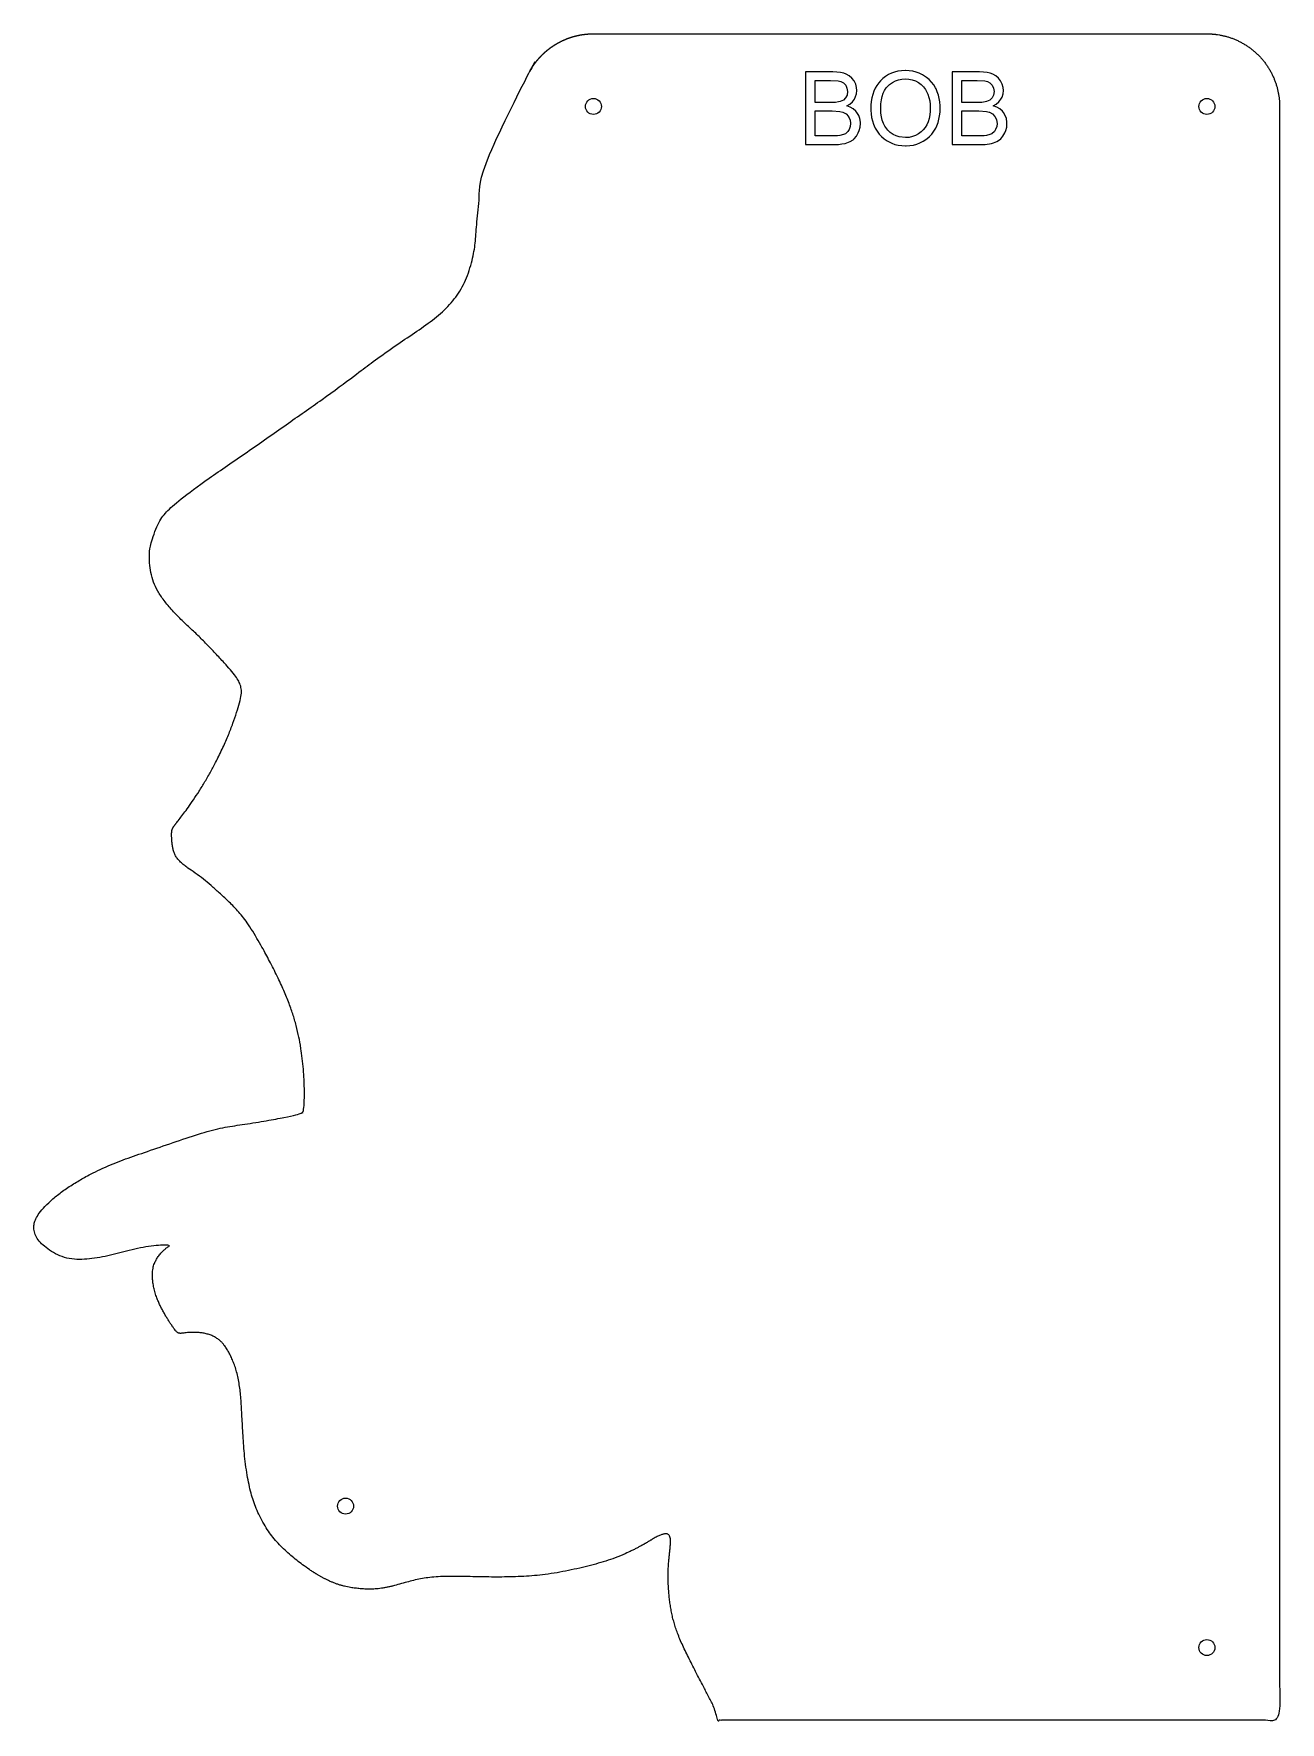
# Model space of a CAD drawing. Header units: millimetres. Extents: x 15 to 186, y 2 to 235.
import ezdxf

# ---------------------------------------------------------------- set-up
doc = ezdxf.new("R2010")
doc.units = ezdxf.units.MM

msp = doc.modelspace()

# ---------------------------------------------------------------- linework, layer by layer
msp.add_line((52, 86.21, 20), (51.55, 86.1, 20))
msp.add_line((52, 86.21, 20), (51.55, 86.1, 20))
at = {"color": 139, "lineweight": 0}
for points in [[(127.21, 225), (127.57, 225.31), (127.85, 225.67), (128.15, 226.41), (128.2, 226.88), (128.16, 227.3), (128.04, 227.76), (127.81, 228.2), (127.81, 228.21), (127.51, 228.59), (127.15, 228.9), (126.73, 229.14), (126.39, 229.26), (125.95, 229.36), (125.45, 229.42), (124.89, 229.44), (121.14, 229.44), (121.14, 219.44), (124.95, 219.44), (125.14, 219.44), (125.67, 219.47), (126.14, 219.52), (126.57, 219.61), (126.81, 219.68), (127.27, 219.86), (127.66, 220.1), (127.82, 220.24), (128.13, 220.59), (128.39, 221.04), (128.53, 221.38), (128.64, 221.85), (128.68, 222.34), (128.68, 222.52), (128.61, 223.01), (128.44, 223.45), (128.2, 223.85), (128.05, 224.03), (127.7, 224.34), (127.28, 224.58), (126.8, 224.76)], [(124.46, 228.26), (124.55, 228.26), (125.63, 228.2), (125.98, 228.12), (126.34, 227.94), (126.66, 227.61), (126.83, 227.21), (126.9, 226.72), (126.84, 226.26), (126.65, 225.85), (126.34, 225.56), (125.88, 225.35), (125.68, 225.31), (125.23, 225.25), (124.63, 225.24), (122.46, 225.24), (122.46, 228.26)], [(134.89, 229.62), (134.85, 229.62), (134.34, 229.59), (133.85, 229.52), (133.39, 229.41), (132.95, 229.26), (132.54, 229.06), (132.15, 228.82), (131.78, 228.54), (131.44, 228.21), (131.2, 227.93), (130.93, 227.58), (130.71, 227.19), (130.53, 226.78), (130.37, 226.34), (130.26, 225.87), (130.17, 225.38), (130.12, 224.86), (130.1, 224.31), (130.1, 224.15), (130.14, 223.66), (130.21, 223.18), (130.33, 222.72), (130.48, 222.26), (130.67, 221.81), (130.73, 221.69), (130.98, 221.27), (131.27, 220.89), (131.59, 220.54), (131.96, 220.23), (132.35, 219.95), (132.55, 219.84), (132.98, 219.63), (133.42, 219.47), (133.89, 219.36), (134.37, 219.29), (134.88, 219.27), (134.99, 219.27), (135.48, 219.3), (135.96, 219.38), (136.42, 219.5), (136.87, 219.67), (137.3, 219.89), (137.82, 220.23), (138.18, 220.53), (138.51, 220.88), (138.79, 221.27), (139.04, 221.7), (139.2, 222.04), (139.36, 222.48), (139.49, 222.94), (139.58, 223.41), (139.64, 223.91), (139.65, 224.43), (139.65, 224.79), (139.6, 225.3), (139.52, 225.78), (139.41, 226.24), (139.26, 226.69), (139.08, 227.11), (139.01, 227.23), (138.76, 227.65), (138.47, 228.03), (138.15, 228.38), (137.78, 228.68), (137.38, 228.95), (137.21, 229.05), (136.78, 229.25), (136.33, 229.41), (135.87, 229.53), (135.39, 229.59)], [(134.89, 228.48), (135.33, 228.45), (135.8, 228.36), (136.26, 228.2), (136.67, 227.98), (137.02, 227.72), (137.36, 227.39), (137.65, 227.01), (137.88, 226.57), (137.97, 226.36), (138.11, 225.92), (138.21, 225.45), (138.27, 224.96), (138.29, 224.43), (138.28, 224.04), (138.23, 223.51), (138.13, 223.02), (138, 222.57), (137.82, 222.16), (137.6, 221.78), (137.33, 221.45), (137.05, 221.18), (136.68, 220.9), (136.27, 220.68), (135.84, 220.53), (135.37, 220.43), (134.87, 220.4), (134.03, 220.5), (133.58, 220.64), (133.17, 220.84), (132.79, 221.11), (132.44, 221.44), (132.31, 221.59), (132.05, 221.95), (131.84, 222.34), (131.68, 222.78), (131.56, 223.24), (131.48, 223.75), (131.47, 224.29), (131.47, 224.47), (131.49, 225.05), (131.56, 225.58), (131.67, 226.06), (131.81, 226.5), (132, 226.89), (132.22, 227.23), (132.48, 227.52), (132.69, 227.7), (133.08, 227.98), (133.49, 228.2), (133.94, 228.35), (134.4, 228.45)], [(145.05, 229.44), (141.3, 229.44), (141.3, 219.44), (145.11, 219.44), (145.3, 219.44), (145.83, 219.47), (146.73, 219.61), (146.97, 219.68), (147.43, 219.86), (147.82, 220.1), (147.98, 220.24), (148.29, 220.59), (148.55, 221.04), (148.69, 221.38), (148.81, 221.85), (148.84, 222.34), (148.84, 222.52), (148.77, 223.01), (148.6, 223.45), (148.36, 223.85), (148.21, 224.03), (147.86, 224.34), (147.44, 224.58), (146.96, 224.76), (147.37, 225), (147.73, 225.31), (148.01, 225.67), (148.16, 225.95), (148.31, 226.41), (148.36, 226.88), (148.32, 227.3), (148.2, 227.76), (147.97, 228.2), (147.97, 228.21), (147.68, 228.59), (147.31, 228.9), (146.89, 229.14), (146.55, 229.26), (146.11, 229.36), (145.61, 229.42)], [(144.62, 228.26), (144.72, 228.26), (145.79, 228.2), (146.14, 228.12), (146.5, 227.94), (146.82, 227.61), (146.99, 227.21), (147.06, 226.72), (147, 226.26), (146.81, 225.85), (146.5, 225.56), (146.04, 225.35), (145.84, 225.31), (145.39, 225.25), (144.79, 225.24), (142.62, 225.24), (142.62, 228.26)], [(124.77, 224.06), (124.8, 224.06), (125.85, 223.98), (126.24, 223.89), (126.27, 223.88), (126.7, 223.65), (127.03, 223.31), (127.06, 223.26), (127.25, 222.83), (127.31, 222.34), (127.27, 221.94), (127.12, 221.5), (126.96, 221.25), (126.61, 220.94), (126.34, 220.81), (125.85, 220.67), (125.53, 220.63), (124.95, 220.62), (122.46, 220.62), (122.46, 224.06)], [(144.93, 224.06), (144.96, 224.06), (146.01, 223.98), (146.4, 223.89), (146.43, 223.88), (146.86, 223.65), (147.19, 223.31), (147.23, 223.26), (147.41, 222.83), (147.47, 222.34), (147.43, 221.94), (147.28, 221.5), (147.12, 221.25), (146.77, 220.94), (146.5, 220.81), (146.01, 220.67), (145.69, 220.63), (145.11, 220.62), (142.62, 220.62), (142.62, 224.06)]]:
    msp.add_lwpolyline(points, close=True, dxfattribs=at)
for centre in [(91.95, 224.68, 20), (176.34, 224.68, 20), (57.86, 32.11, 20), (176.34, 12.65, 20)]:
    msp.add_circle(centre, 1.1)
msp.add_rational_spline([(176.34, 234.68, 20), (159.46, 234.68, 20), (142.58, 234.68, 20), (125.7, 234.68, 20), (108.83, 234.68, 20), (91.95, 234.68, 20), (89.84, 234.68, 20), (87.76, 234.15, 20), (85.88, 233.07, 20), (84.37, 231.54, 20), (83.31, 229.72, 20), (78.5, 221.48, 20), (75.76, 213.03, 20), (76.16, 208.9, 20), (75.69, 204.12, 20), (74.18, 198.99, 20), (70.34, 195.29, 20), (65.1, 192.22, 20), (59.63, 188.08, 20), (55.85, 185.14, 20), (50.46, 181.52, 20), (44.92, 177.46, 20), (38.92, 173.56, 20), (34.53, 170.19, 20), (33.09, 168.89, 20), (31.87, 167.31, 20), (30.8, 164, 20), (30.75, 162.3, 20), (30.99, 160.73, 20), (31.27, 159.74, 20), (31.45, 159.24, 20), (31.46, 159.21, 20), (31.62, 158.78, 20), (32.02, 157.91, 20), (32.85, 156.64, 20), (34.67, 154.45, 20), (37.47, 152.09, 20), (39.14, 150.29, 20), (41.27, 148.05, 20), (42.18, 146.99, 20), (42.61, 146.43, 20), (42.78, 146.19, 20), (42.8, 146.17, 20), (43, 145.88, 20), (43.3, 145.38, 20), (43.59, 144.69, 20), (43.67, 143.57, 20), (42.74, 140.98, 20), (41.84, 138.19, 20), (40.25, 134.84, 20), (38.29, 131.22, 20), (36.28, 128.33, 20), (34.94, 126.5, 20), (33.98, 125.43, 20), (33.9, 125, 20), (33.93, 123.55, 20), (34.11, 122.01, 20), (34.65, 121.12, 20), (35.43, 120.45, 20), (36, 120.03, 20), (36.22, 119.87, 20), (36.37, 119.76, 20), (36.92, 119.37, 20), (37.92, 118.69, 20), (39.31, 117.65, 20), (40.91, 116, 20), (43.51, 113.89, 20), (45.74, 110.33, 20), (49.4, 103.45, 20), (50.94, 99.24, 20), (51.9, 94.84, 20), (52.26, 90.38, 20), (52.2, 86.97, 20), (52.08, 86.4, 20), (51.89, 86.23, 20), (51.64, 86.13, 20), (51.55, 86.1, 20), (51.43, 86.06, 20), (51.05, 85.95, 20), (50.05, 85.72, 20), (47.46, 85.19, 20), (43.04, 84.47, 20), (40.09, 84.21, 20), (35.07, 82.47, 20), (29.61, 80.54, 20), (26.08, 79.46, 20), (22.04, 77.5, 20), (18.67, 75.47, 20), (15.71, 72.82, 20), (14.92, 71.17, 20), (14.87, 70.1, 20), (15.38, 68.64, 20), (16.88, 67.42, 20), (19.09, 66.06, 20), (21.53, 65.92, 20), (24.69, 66.35, 20), (27.63, 67.17, 20), (30.96, 68.07, 20), (33.97, 68.05, 20), (33.63, 67.92, 20), (33.19, 67.67, 20), (32.24, 66.77, 20), (31.67, 65.88, 20), (31.12, 64.65, 20), (31.31, 61.89, 20), (32.46, 59.21, 20), (34.26, 56.44, 20), (34.68, 55.95, 20), (35.09, 55.82, 20), (35.6, 55.95, 20), (37.01, 56.09, 20), (39.13, 55.93, 20), (40.72, 54.97, 20), (41.54, 53.81, 20), (42.27, 52.42, 20), (43, 50.5, 20), (43.4, 48.11, 20), (43.56, 45.59, 20), (43.72, 42.07, 20), (43.97, 38.04, 20), (44.62, 34.6, 20), (45.21, 32.37, 20), (46.5, 29.7, 20), (48.03, 27.31, 20), (50.38, 25.23, 20), (52.38, 23.63, 20), (55.16, 21.9, 20), (57.59, 20.92, 20), (60.37, 20.69, 20), (62.48, 20.56, 20), (65.58, 21.44, 20), (68.15, 22.25, 20), (71.29, 22.56, 20), (75.76, 22.37, 20), (79.57, 22.32, 20), (84.04, 22.44, 20), (87.85, 23.04, 20), (91.84, 23.99, 20), (94.99, 24.88, 20), (98.33, 26.43, 20), (100.27, 27.75, 20), (101.55, 28.38, 20), (102.4, 28.38, 20), (102.72, 27.72, 20), (102.34, 25.13, 20), (102.06, 22.3, 20), (102.49, 17.46, 20), (103.55, 13.86, 20), (105.88, 9.73, 20), (107.55, 6.25, 20), (108.73, 4.32, 20), (109.04, 2.65, 20), (124.5, 2.65, 20), (139.96, 2.65, 20), (155.42, 2.65, 20), (170.88, 2.65, 20), (186.34, 2.65, 20), (186.34, 47.06, 20), (186.34, 91.46, 20), (186.34, 135.87, 20), (186.34, 180.28, 20), (186.34, 224.68, 20), (186.34, 227.89, 20), (185.13, 231.05, 20), (182.7, 233.47, 20), (179.54, 234.68, 20), (176.34, 234.68, 20)], [1, 1, 1, 1, 1, 1, 0.946868251936, 0.920302377903, 0.920302377903, 0.946868251936, 1, 1, 1, 1, 1, 1, 1, 1, 1, 1, 1, 1, 1, 1, 1, 1, 1, 1, 1, 1, 1, 1, 1, 1, 1, 1, 1, 1, 1, 1, 1, 1, 1, 1, 1, 1, 1, 1, 1, 1, 1, 1, 1, 1, 1, 1, 1, 1, 1, 1, 1, 1, 1, 1, 1, 1, 1, 1, 1, 1, 1, 1, 1, 1, 1, 1, 1, 1, 1, 1, 1, 1, 1, 1, 1, 1, 1, 1, 1, 1, 1, 1, 1, 1, 1, 1, 1, 1, 1, 1, 1, 1, 1, 1, 1, 1, 1, 1, 1, 1, 1, 1, 1, 1, 1, 1, 1, 1, 1, 1, 1, 1, 1, 1, 1, 1, 1, 1, 1, 1, 1, 1, 1, 1, 1, 1, 1, 1, 1, 1, 1, 1, 1, 1, 1, 1, 1, 1, 1, 1, 1, 1, 1, 1, 1, 1, 1, 1, 1, 1, 1, 1, 0.882842712475, 0.824264068712, 0.824264068712, 0.882842712475, 1], degree=5, knots=[0, 0, 0, 0, 0, 0, 1, 1, 1, 1, 1, 2.042608, 2.042608, 2.042608, 2.042608, 2.042608, 2.050325, 2.058872, 2.067419, 2.075966, 2.084513, 2.09306, 2.101607, 2.110154, 2.118701, 2.127248, 2.135795, 2.144342, 2.152889, 2.161436, 2.169983, 2.17853, 2.179142, 2.179142, 2.179142, 2.179142, 2.179142, 2.187077, 2.195624, 2.204171, 2.212718, 2.221265, 2.229052, 2.229052, 2.229052, 2.229052, 2.229052, 2.229812, 2.238359, 2.246906, 2.255453, 2.264, 2.272547, 2.281094, 2.289641, 2.298188, 2.306735, 2.315282, 2.323829, 2.332376, 2.340923, 2.345921, 2.345921, 2.345921, 2.345921, 2.345921, 2.34947, 2.358017, 2.366564, 2.375111, 2.383658, 2.392205, 2.400752, 2.409299, 2.417846, 2.426393, 2.43494, 2.438827, 2.438827, 2.438827, 2.438827, 2.438827, 2.443487, 2.452034, 2.460581, 2.469128, 2.477675, 2.486222, 2.494769, 2.503316, 2.511863, 2.52041, 2.528957, 2.537504, 2.546051, 2.554598, 2.563145, 2.571692, 2.580239, 2.588786, 2.597333, 2.60588, 2.614427, 2.622974, 2.631521, 2.640068, 2.648615, 2.657162, 2.665709, 2.674256, 2.682803, 2.69135, 2.699897, 2.708444, 2.716991, 2.725538, 2.734085, 2.742632, 2.751179, 2.759726, 2.768273, 2.77682, 2.785367, 2.793914, 2.802461, 2.811008, 2.819555, 2.828102, 2.836649, 2.845196, 2.853743, 2.86229, 2.870837, 2.879384, 2.887931, 2.896478, 2.905025, 2.913572, 2.922119, 2.930667, 2.939214, 2.947761, 2.956308, 2.964855, 2.973402, 2.981949, 2.990496, 2.999043, 3.00759, 3.016137, 3.024684, 3.033231, 3.041778, 3.041778, 3.041778, 3.041778, 3.041778, 4.041778, 4.041778, 4.041778, 4.041778, 4.041778, 5.041778, 5.041778, 5.041778, 5.041778, 5.041778, 6.612574, 6.612574, 6.612574, 6.612574, 6.612574, 6.612574])

doc.saveas('drawing.dxf')
